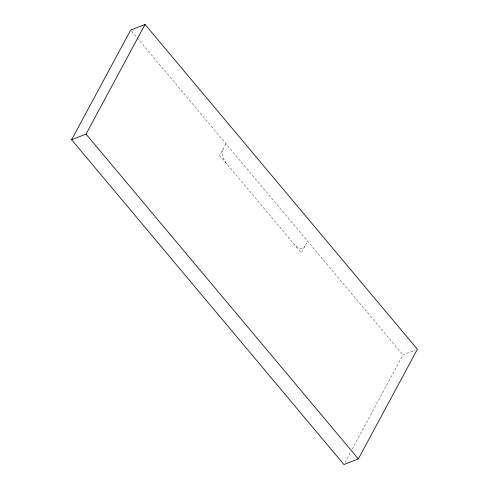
<?xml version="1.0" encoding="UTF-8"?>
<svg xmlns="http://www.w3.org/2000/svg" width="489" height="489" viewBox="0 0 489 489"><rect width="100%" height="100%" fill="white"/><g stroke="black" fill="none" stroke-linecap="round" stroke-linejoin="round"><path stroke-width="0.37" stroke-dasharray="2.44 1.83" d="M225.967 143.766L219.665 155.459L301.365 252.905L307.66 241.205M345.008 462.545L350.772 451.848M352.208 449.171L402.979 354.892L415.332 350.063M131.633 31.253L402.979 354.892M305.301 245.594A11.388 7.176 68.7 0 1 294.555 244.781M226.474 163.583A11.388 7.176 68.7 0 1 223.601 148.149"/><path stroke-width="0.73" d="M71.608 139.738L130.649 30.08L145.068 24.45L417.392 349.262L358.351 458.92L343.932 464.55L71.608 139.738L86.021 134.108L145.068 24.45M86.021 134.108L358.351 458.92"/></g></svg>
